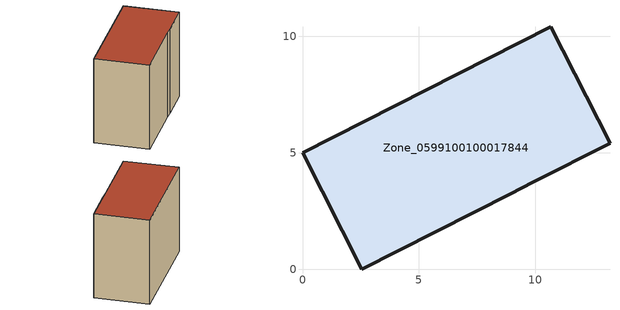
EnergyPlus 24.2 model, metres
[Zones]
Zone_0599100100017844
 floor ground (C_G): 9.89,3.73 8.94,3.25 2.54,0 0,5.01 10.67,10.42 13.21,5.41 z3.36
 wall outside (C_F): 2.54,0 8.94,3.25 9.89,3.73 13.21,5.41 10.67,10.42 0,5.01 2.54,0 z3.36:12.5
 roof outside (C_R): 8.94,3.25 9.89,3.73 13.21,5.41 10.67,10.42 0,5.01 2.54,0 z12.5
[BUILDING]
Pand.0599100100017844: North Axis=0; Terrain=City; Loads Convergence Tolerance Value=0.04; Temperature Convergence Tolerance Value=0.4; Solar Distribution=FullExterior; Maximum Number of Warmup Days=25; Minimum Number of Warmup Days=1
[Site:Location]
Rotterdam.The.Hague.AP_ZH_NLD Design_Conditions: Latitude=51.96; Longitude=4.45; Time Zone=1; Elevation=-4.5
[SITE:GROUNDTEMPERATURE:BUILDINGSURFACE]
18, 18, 18, 18, 18, 18, 18, 18, 18, 18, 18, 18
[MATERIAL] Thermal Absorptance=0.9; Solar Absorptance=0.7; Visible Absorptance=0.7
Name | Roughness | Thickness | Conductivity | Density | Specific Heat
G.TC.2015-2018 | MediumSmooth | 0.15 | 0.0428571 | 540 | 1210
F.TC.2015-2018 | Rough | 0.3 | 0.0666667 | 1920 | 840
R.TC.2015-2018 | MediumRough | 0.2 | 0.0333333 | 1500 | 1000
[CONSTRUCTION]
C_G: G.TC.2015-2018
C_F: F.TC.2015-2018
C_R: R.TC.2015-2018
[ZONE]
Zone_0599100100017844: Type=1; Multiplier=1; Ceiling Height=Autocalculate; Volume=Autocalculate; Floor Area=autocalculate; Part of Total Floor Area=Yes
[ZONEINFILTRATION:DESIGNFLOWRATE]
Infil_Zone_0599100100017844: Zone or ZoneList or Space or SpaceList=Zone_0599100100017844; Schedule=AlwaysOn; Design Flow Rate Calculation Method=Flow/Area; Flow Rate per Floor Area=0.0015; Constant Term Coefficient=1; Temperature Term Coefficient=0; Velocity Term Coefficient=0; Velocity Squared Term Coefficient=0
[HVACTEMPLATE:ZONE:IDEALLOADSAIRSYSTEM]
Zone_0599100100017844: Maximum Heating Supply Air Temperature=50; Minimum Cooling Supply Air Temperature=13; Maximum Heating Supply Air Humidity Ratio=0.0156; Minimum Cooling Supply Air Humidity Ratio=0.0077; Heating Limit=NoLimit; Cooling Limit=NoLimit; Dehumidification Control Type=ConstantSensibleHeatRatio; Cooling Sensible Heat Ratio=0.7; Dehumidification Setpoint=60; Humidification Control Type=None; Humidification Setpoint=30; Outdoor Air Method=None; Outdoor Air Flow Rate per Person=0.00944; Outdoor Air Flow Rate per Zone Floor Area=0; Outdoor Air Flow Rate per Zone=0; Demand Controlled Ventilation Type=None; Outdoor Air Economizer Type=NoEconomizer; Heat Recovery Type=None; Sensible Heat Recovery Effectiveness=0.7; Latent Heat Recovery Effectiveness=0.65
[ZONECONTROL:THERMOSTAT]
ThermostatControl_Zone_0599100100017844: Zone or ZoneList=Zone_0599100100017844; Control Type Schedule=DualSetpointControlType; Control 1=Thermostat_Zone_0599100100017844; Temperature Difference Between Cutout And Setpoint=0
[THERMOSTATSETPOINT:DUALSETPOINT]
Thermostat_Zone_0599100100017844: Heating Setpoint Temperature Schedule=HeatingSetpoint_Zone_0599100100017844; Cooling Setpoint Temperature Schedule=CoolingSetpoint_Zone_0599100100017844
[SCHEDULE:COMPACT]
HeatingSetpoint_Zone_0599100100017844: Through: 12/31, For: AllDays, Until: 24:00, 21
CoolingSetpoint_Zone_0599100100017844: Through: 12/31, For: AllDays, Until: 24:00, 24
DualSetpointControlType: Through: 12/31, For: AllDays, Until: 24:00, 4
AlwaysOn: Through: 12/31, For: AllDays, Until: 24:00, 1
